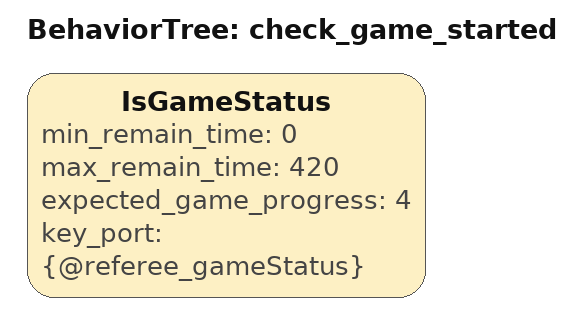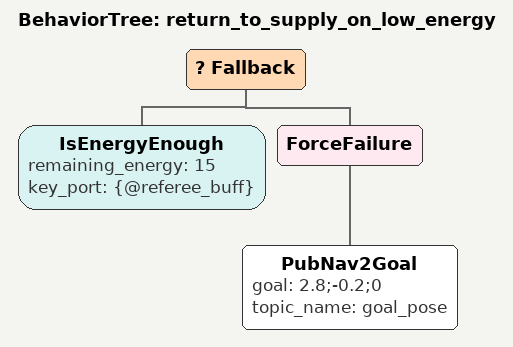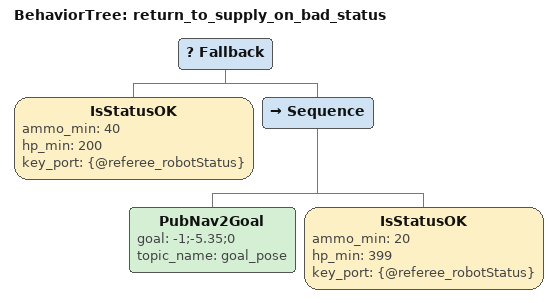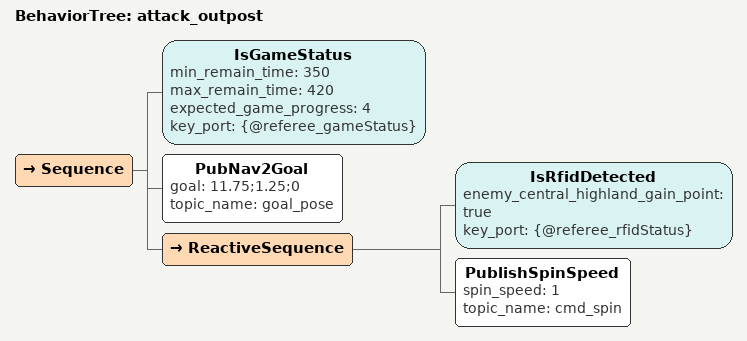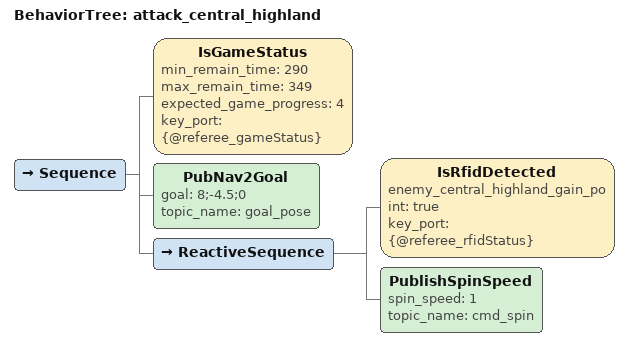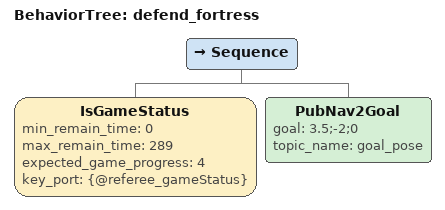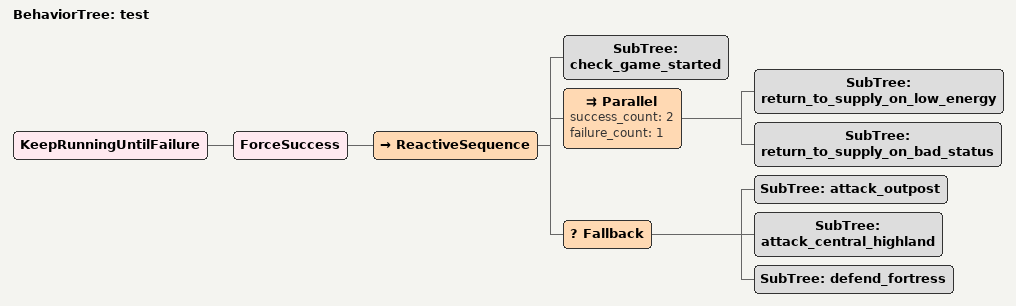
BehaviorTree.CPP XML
<?xml version="1.0" encoding="UTF-8"?>
<root BTCPP_format="4">
  <!-- ========================= 子行为树 ========================= -->
  <!-- 检测比赛是否开始 -->
  <BehaviorTree ID="check_game_started">
    <IsGameStatus min_remain_time="0" max_remain_time="420"
                  expected_game_progress="4" key_port="{@referee_gameStatus}"/>
  </BehaviorTree>

  <!-- 能量不足时返回补给区 -->
  <BehaviorTree ID="return_to_supply_on_low_energy">
    <Fallback>
      <IsEnergyEnough remaining_energy="15" key_port="{@referee_buff}"/>
        <ForceFailure>
          <PubNav2Goal goal="2.8;-0.2;0" topic_name="goal_pose"/>  <!-- 补给区坐标 -->
        </ForceFailure>
    </Fallback>
  </BehaviorTree>

  <!-- 状态异常时返回补给区 -->
  <BehaviorTree ID="return_to_supply_on_bad_status">
    <Fallback>
      <IsStatusOK ammo_min="40" hp_min="200" key_port="{@referee_robotStatus}"/>
      <Sequence>
          <PubNav2Goal goal="-1;-5.35;0" topic_name="goal_pose"/>  <!-- 补给区坐标 -->
          <IsStatusOK ammo_min="20" hp_min="399" key_port="{@referee_robotStatus}"/>
      </Sequence>
    </Fallback>
  </BehaviorTree>

  <!-- 前三分钟策略：攻占中央高地 -->
  <BehaviorTree ID="attack_outpost">
    <Sequence>
      <IsGameStatus min_remain_time="350" max_remain_time="420"
                    expected_game_progress="4" key_port="{@referee_gameStatus}"/>
      <PubNav2Goal goal="11.75;1.25;0" topic_name="goal_pose"/>
      <ReactiveSequence>
        <IsRfidDetected enemy_central_highland_gain_point="true" key_port="{@referee_rfidStatus}"/>
        <PublishSpinSpeed spin_speed="1" topic_name="cmd_spin"/>  <!-- 到达后旋转防御 -->
      </ReactiveSequence>
    </Sequence>
  </BehaviorTree>
  <BehaviorTree ID="attack_central_highland">
    <Sequence>
      <IsGameStatus min_remain_time="290" max_remain_time="349"
                    expected_game_progress="4" key_port="{@referee_gameStatus}"/>
      <PubNav2Goal goal="8;-4.5;0" topic_name="goal_pose"/>
      <ReactiveSequence>
        <IsRfidDetected enemy_central_highland_gain_point="true" key_port="{@referee_rfidStatus}"/>
        <PublishSpinSpeed spin_speed="1" topic_name="cmd_spin"/>  <!-- 到达后旋转防御 -->
      </ReactiveSequence>
    </Sequence>
  </BehaviorTree>
  <!-- 后四分钟策略：返回堡垒 -->
  <BehaviorTree ID="defend_fortress">
    <Sequence>
      <IsGameStatus min_remain_time="0" max_remain_time="289"
                    expected_game_progress="4" key_port="{@referee_gameStatus}"/>
      <PubNav2Goal goal="3.5;-2;0" topic_name="goal_pose"/>
    </Sequence>
  </BehaviorTree>

  <!-- ========================= 主行为树 ========================= -->
  <BehaviorTree ID="test">
    <KeepRunningUntilFailure>
      <ForceSuccess>
        <ReactiveSequence>
          <!-- 1. 检查比赛是否开始 -->
          <SubTree ID="check_game_started"/>
          <!-- 2. 持续监控能量和状态 -->
          <Parallel success_count="2" failure_count="1">
            <SubTree ID="return_to_supply_on_low_energy"/>
            <SubTree ID="return_to_supply_on_bad_status"/>
          </Parallel>
          <!-- 3. 分阶段执行策略 -->
          <Fallback>
            <SubTree ID="attack_outpost"/>
            <SubTree ID="attack_central_highland"/>  <!-- 前三分钟 -->
            <SubTree ID="defend_fortress"/>         <!-- 后四分钟 -->
          </Fallback>
        </ReactiveSequence>
      </ForceSuccess>
    </KeepRunningUntilFailure>
  </BehaviorTree>

</root>
